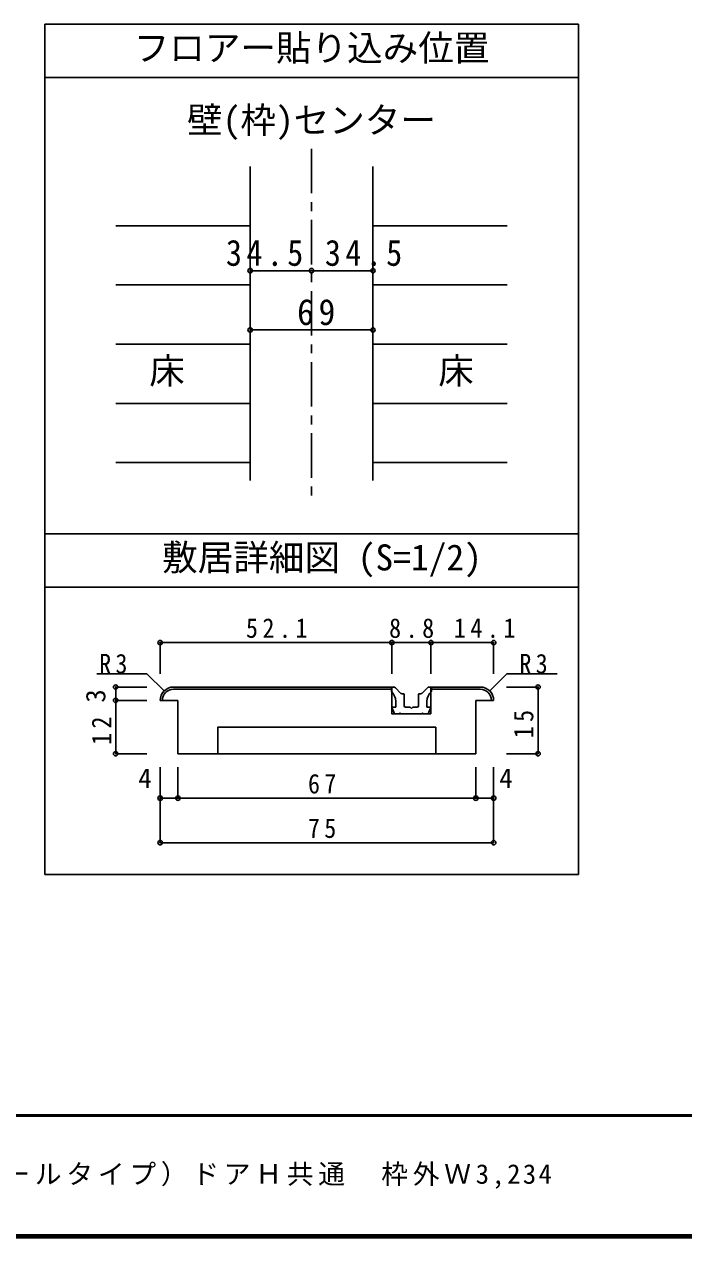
# Model space of a CAD drawing. Units: millimetres at full size, sheet at 1:5, with parts at other scales. Extents: x -973 to 977, y -718 to 696.
# Drawn here: x -447 to -76, y -701 to -18 of the extents above; entities that cross this region are included whole.
import ezdxf
from ezdxf.enums import TextEntityAlignment as Align

# ---------------------------------------------------------------- set-up
doc = ezdxf.new("R2010")
doc.units = ezdxf.units.MM
doc.header["$LTSCALE"] = 5
doc.header["$PDMODE"] = 32
doc.header["$PDSIZE"] = 2.5
doc.linetypes.add('CHAIN1', pattern=[8, 5, -1, 1, -1])
for name, color, linetype in [('0-1_通り芯', 4, 'CHAIN1'), ('0-3_仕上げ', 2, 'Continuous'), ('0-4_枠', 3, 'Continuous'), ('0-A_文字', 3, 'Continuous'), ('0-B_寸法', 7, 'Continuous'), ('1-4_枠', 3, 'Continuous'), ('1-7_金物', 7, 'Continuous'), ('1-B_寸法', 7, 'Continuous'), ('F-1_枠', 6, 'Continuous'), ('F-A_文字', 7, 'Continuous')]:
    doc.layers.add(name, color=color, linetype=linetype)
doc.styles.add('ＭＳ ゴシック', font='')
doc.styles.get('ＭＳ ゴシック').set_extended_font_data('MS Gothic')

msp = doc.modelspace()

# ---------------------------------------------------------------- linework, layer by layer
at = {"layer": '0-1_通り芯'}
msp.add_line((-285.18, -88.5), (-285.18, -285.007), dxfattribs=at)
at = {"layer": '0-3_仕上げ', "color": 4}
for p, q in [((-319.68, -131.801), (-395.18, -131.801)), ((-250.68, -131.801), (-175.18, -131.801)), ((-319.68, -165.103), (-395.18, -165.103)), ((-250.68, -165.103), (-175.18, -165.103)), ((-319.68, -198.404), (-395.18, -198.404)), ((-250.68, -198.404), (-175.18, -198.404)), ((-319.68, -231.706), (-395.18, -231.706)), ((-250.68, -231.706), (-175.18, -231.706)), ((-319.68, -265.007), (-395.18, -265.007)), ((-250.68, -265.007), (-175.18, -265.007))]:
    msp.add_line(p, q, dxfattribs=at)
at = {"layer": '0-4_枠'}
for p, q in [((-319.68, -98.5), (-319.68, -275.007)), ((-250.68, -98.5), (-250.68, -275.007))]:
    msp.add_line(p, q, dxfattribs=at)
at = {"layer": '0-A_文字'}
for p, q in [((-435.18, -18.5), (-435.18, -496.5)), ((-135.18, -18.5), (-435.18, -18.5)), ((-135.18, -18.5), (-135.18, -496.5)), ((-135.18, -48.5), (-435.18, -48.5)), ((-135.18, -305.007), (-435.18, -305.007)), ((-135.18, -335.007), (-435.18, -335.007)), ((-135.18, -496.5), (-435.18, -496.5))]:
    msp.add_line(p, q, dxfattribs=at)
at = {"layer": '0-B_寸法', "color": 4}
for p, q in [((-319.68, -157.062), (-285.18, -157.062)), ((-285.18, -157.062), (-250.68, -157.062)), ((-319.68, -190.363), (-250.68, -190.363))]:
    msp.add_line(p, q, dxfattribs=at)
at = {"layer": '0-B_寸法'}
for p in [(-319.68, -157.062), (-285.18, -157.062), (-250.68, -157.062), (-319.68, -190.363), (-250.68, -190.363)]:
    msp.add_point(p, dxfattribs=at)
at = {"layer": '1-4_枠'}
for p, q in [((-362.811, -391.188), (-240.061, -391.188)), ((-362.811, -392.438), (-240.061, -392.438)), ((-218.061, -391.188), (-218.061, -406.188)), ((-218.061, -391.188), (-190.311, -391.188)), ((-218.061, -392.438), (-190.311, -392.438)), ((-360.311, -398.688), (-370.311, -398.688)), ((-360.311, -428.688), (-360.311, -398.688)), ((-192.811, -398.688), (-182.811, -398.688)), ((-192.811, -428.688), (-192.811, -398.688)), ((-215.311, -428.688), (-215.311, -413.688)), ((-192.811, -428.688), (-360.311, -428.688))]:
    msp.add_line(p, q, dxfattribs=at)
for points in [[(-240.061, -391.188), (-240.061, -406.188), (-218.061, -406.188)], [(-337.811, -428.688), (-337.811, -413.688), (-215.311, -413.688)]]:
    msp.add_lwpolyline(points, dxfattribs=at)
for centre, radius, start, end in [((-362.811, -398.688), 7.5, 90, 180), ((-362.811, -398.688), 6.25, 90, 180), ((-190.311, -398.688), 7.5, 0, 90), ((-190.311, -398.688), 6.25, 0, 90)]:
    msp.add_arc(centre, radius, start, end, dxfattribs=at)
at = {"layer": '1-7_金物'}
for p, q in [((-240.311, -391.189), (-238.954, -391.189)), ((-240.311, -393.689), (-240.311, -391.189)), ((-234.906, -394.719), (-238.07, -391.555)), ((-234.376, -394.939), (-233.561, -394.939)), ((-233.061, -401.688), (-233.061, -395.439)), ((-225.061, -401.688), (-225.061, -395.439)), ((-223.747, -394.939), (-224.561, -394.939)), ((-223.217, -394.719), (-220.053, -391.555)), ((-237.811, -402.438), (-239.311, -402.438)), ((-237.811, -402.438), (-237.811, -399.279)), ((-229.061, -403.188), (-228.311, -402.438)), ((-228.311, -402.438), (-225.811, -402.438)), ((-220.311, -402.438), (-220.311, -399.279)), ((-220.311, -402.438), (-218.811, -402.438)), ((-238.561, -406.188), (-239.776, -403.123)), ((-235.811, -406.188), (-238.561, -406.188)), ((-235.811, -406.188), (-235.311, -405.688)), ((-235.311, -405.688), (-234.811, -406.188)), ((-223.311, -406.188), (-234.811, -406.188)), ((-222.811, -405.688), (-223.311, -406.188)), ((-222.311, -406.188), (-222.811, -405.688)), ((-222.311, -406.188), (-219.561, -406.188)), ((-219.561, -406.188), (-218.347, -403.123))]:
    msp.add_line(p, q, dxfattribs=at)
for points in [[(-217.811, -393.689), (-217.811, -391.189), (-219.169, -391.189)], [(-232.311, -402.438), (-229.811, -402.438), (-229.061, -403.188)]]:
    msp.add_lwpolyline(points, dxfattribs=at)
for centre, radius, start, end in [((-245.311, -399.279), 7.5, 0, 48.19), ((-238.954, -392.439), 1.25, 45, 90), ((-234.376, -394.189), 0.75, 225, 270), ((-233.561, -395.439), 0.5, 0, 90), ((-224.561, -395.439), 0.5, 90, 180), ((-223.747, -394.189), 0.75, 270, 315), ((-212.812, -399.279), 7.5, 131.81, 180), ((-219.169, -392.439), 1.25, 90, 135), ((-239.311, -402.938), 0.5, 90, 201.616), ((-232.311, -401.688), 0.75, 180, 270), ((-225.811, -401.688), 0.75, 270, 0), ((-218.811, -402.938), 0.5, 338.384, 90)]:
    msp.add_arc(centre, radius, start, end, dxfattribs=at)
at = {"layer": '1-B_寸法', "color": 4}
for p, q in [((-370.311, -366.188), (-240.061, -366.188)), ((-370.311, -366.188), (-370.311, -383.688)), ((-240.061, -366.188), (-240.061, -383.688)), ((-240.061, -366.188), (-218.061, -366.188)), ((-218.061, -366.188), (-218.061, -383.688)), ((-218.061, -366.188), (-182.811, -366.188)), ((-182.811, -366.188), (-182.811, -383.688)), ((-185.008, -393.385), (-175.311, -383.688)), ((-175.311, -383.688), (-147.071, -383.688)), ((-395.311, -391.188), (-377.811, -391.188)), ((-157.811, -391.188), (-175.525, -391.188)), ((-157.811, -391.188), (-157.811, -428.688)), ((-395.311, -398.688), (-377.811, -398.688)), ((-157.811, -428.688), (-175.525, -428.688)), ((-370.311, -453.688), (-370.311, -436.188)), ((-360.311, -453.688), (-360.311, -436.188)), ((-192.811, -453.688), (-192.811, -436.188)), ((-182.811, -453.688), (-182.811, -436.188)), ((-370.311, -453.688), (-182.811, -453.688)), ((-370.311, -478.688), (-370.311, -453.688)), ((-182.811, -478.688), (-182.811, -453.688)), ((-370.311, -478.688), (-182.811, -478.688))]:
    msp.add_line(p, q, dxfattribs=at)
for points in [[(-368.115, -393.385), (-377.811, -383.688), (-405.849, -383.688)], [(-395.311, -391.188), (-395.311, -428.688), (-377.811, -428.688)]]:
    msp.add_lwpolyline(points, dxfattribs=at)
at = {"layer": '1-B_寸法'}
for p in [(-370.311, -366.188), (-240.061, -366.188), (-218.061, -366.188), (-182.811, -366.188), (-395.311, -391.188), (-157.811, -391.188), (-395.311, -398.688), (-395.311, -428.688), (-157.811, -428.688), (-370.311, -453.688), (-360.311, -453.688), (-192.811, -453.688), (-182.811, -453.688), (-370.311, -478.688), (-182.811, -478.688)]:
    msp.add_point(p, dxfattribs=at)
at = {"layer": 'F-1_枠'}
for p, q in [((976.653, -631.667), (-973.347, -631.667)), ((976.653, -632.5), (-973.347, -632.5)), ((976.653, -699.167), (-973.347, -699.167)), ((976.653, -700), (-973.347, -700)), ((976.653, -700.833), (-973.347, -700.833))]:
    msp.add_line(p, q, dxfattribs=at)

# ---------------------------------------------------------------- texts
at = {"layer": '0-A_文字', "color": 7, "style": 'ＭＳ ゴシック'}
for s, p in [('フロアー貼り込み位置', (-385.18, -43.5)), ('壁(枠)センター', (-355.18, -84.091)), ('床', (-376.43, -225.055)), ('床', (-213.93, -225.055)), ('敷居詳細図 (S=1/2)', (-369.189, -330.007))]:
    msp.add_text(s, height=14.66, dxfattribs=at).set_placement(p, align=Align.BOTTOM_LEFT)
at = {"layer": '0-B_寸法', "char_height": 14.66, "attachment_point": 7, "style": 'ＭＳ ゴシック'}
for s, insert in [('\\T1.28;\\W0.9;34.5', (-333.299, -154.562)), ('\\T1.28;\\W0.9;34.5', (-277.661, -154.562)), ('\\T1.27;\\W0.95;69', (-293.305, -187.863))]:
    msp.add_mtext(s, dxfattribs=dict(at, insert=insert))
at = {"layer": '1-B_寸法', "style": 'ＭＳ ゴシック'}
msp.add_text('3', height=11, rotation=90, dxfattribs=at).set_placement((-397.811, -399.938), align=Align.BOTTOM_LEFT)
for p in [(-382.599, -451.188), (-179.623, -451.188)]:
    msp.add_text('4', height=11, dxfattribs=at).set_placement(p, align=Align.BOTTOM_LEFT)
at = {"layer": '1-B_寸法', "char_height": 11, "attachment_point": 7, "style": 'ＭＳ ゴシック'}
for s, insert in [('\\T1.38;\\W0.9;52.1', (-322.061, -363.688)), ('\\T1.38;\\W0.9;8.8', (-241.561, -363.688)), ('\\T1.38;\\W0.9;14.1', (-205.156, -363.688)), ('\\T1.36;\\W0.9;R3', (-404.599, -383.688)), ('\\T1.36;\\W0.9;R3', (-168.321, -383.688)), ('\\T1.36;\\W0.9;67', (-287.186, -451.188)), ('\\T1.36;\\W0.9;75', (-287.186, -476.188))]:
    msp.add_mtext(s, dxfattribs=dict(at, insert=insert))
at = {"layer": '1-B_寸法', "char_height": 11, "attachment_point": 7, "rotation": 90, "style": 'ＭＳ ゴシック'}
for s, insert in [('\\T1.36;\\W0.9;12', (-397.811, -423.688)), ('\\T1.36;\\W0.9;15', (-160.311, -419.938))]:
    msp.add_mtext(s, dxfattribs=dict(at, insert=insert))
at = {"layer": 'F-A_文字', "insert": (-847.938, -673.333), "char_height": 11, "attachment_point": 7, "style": 'ＭＳ ゴシック'}
msp.add_mtext('\\T1.18;ソフトアート\u3000引き分け戸\u3000調整枠\u3000下荷重（レールタイプ）ドアＨ共通\u3000枠外Ｗ3,234', dxfattribs=at)

doc.saveas('drawing.dxf')
